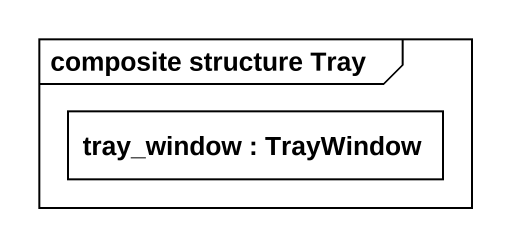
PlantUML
@startuml
mainframe composite structure Tray
rectangle "tray_window : TrayWindow" as tray_window
@enduml
